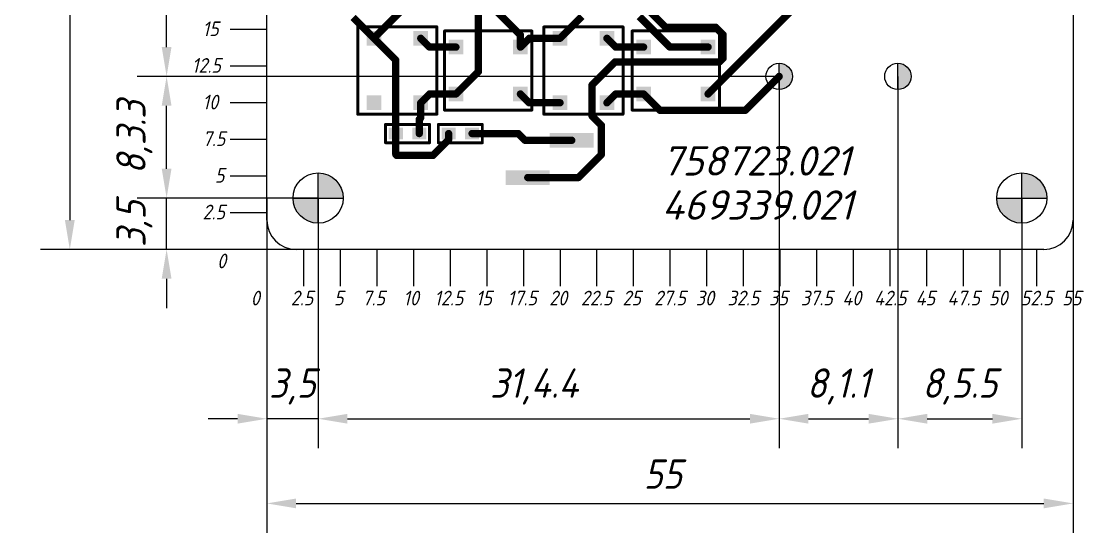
# Model space of a CAD drawing. Header units: millimetres. Extents: x -963 to 6509, y -1367 to 453.
# Drawn here: x 47.7 to 120.2, y -182.6 to -147.8 of the extents above; entities that cross this region are included whole.
import ezdxf

# ---------------------------------------------------------------- set-up
doc = ezdxf.new("R2010")
doc.units = ezdxf.units.MM
doc.header["$LTSCALE"] = 0.5
doc.layers.get('0').update_dxf_attribs({"lineweight": 60})
doc.layers.get('Defpoints').update_dxf_attribs({"color": 5})
doc.layers.add('2-штриховка', color=7, linetype='Continuous', true_color=0x00c7c7)
doc.layers.add('4-текст', color=7, linetype='Continuous', true_color=0x00ad00)
for name, color, linetype in [('3-размеры', 6, 'Continuous'), ('TopLayer', 1, 'Continuous'), ('TopOverlay', 2, 'Continuous'), ('TopPaste', 8, 'Continuous')]:
    doc.layers.add(name, color=color, linetype=linetype)
doc.layers.add('Для ПП', color=30, linetype='Continuous', lineweight=20)
doc.styles.get("Standard").update_dxf_attribs({"font": 'isocpeui.ttf', "width": 0.9})
doc.dimstyles.new('Standart', dxfattribs={"dimtxt": 5, "dimasz": 5, "dimexe": 2, "dimexo": 0, "dimgap": 1, "dimtad": 1, "dimtoh": 1, "dimdec": 1, "dimtxsty": 'Standard', "dimcen": 2.5, "dimadec": 0, "dimazin": 0, "dimtfac": 1, "dimtdec": 1, "dimtmove": 0, "dimatfit": 3, "dimldrblk": 'DOTSMALL', "dimfxl": 1, "dimarcsym": 0})

# ---------------------------------------------------------------- blocks, each defined once
blk = doc.blocks.new('*D165')
at = {"layer": '3-размеры', "color": 0, "lineweight": -2, "transparency": 16777216}
for p, q in [((64.433, -160.817), (64.433, -182.643)), ((119.433, -160.817), (119.433, -182.643)), ((66.433, -180.643), (117.433, -180.643))]:
    blk.add_line(p, q, dxfattribs=at)
at = {"layer": '3-размеры', "color": 0, "transparency": 16777216}
for points in [[(66.433, -180.31), (66.433, -180.977), (64.433, -180.643)], [(117.433, -180.31), (117.433, -180.977), (119.433, -180.643)]]:
    blk.add_solid(points, dxfattribs=at)
at = {"layer": 'Defpoints', "color": 0, "transparency": 16777216}
for p in [(64.433, -160.817), (119.433, -160.817), (119.433, -180.643)]:
    blk.add_point(p, dxfattribs=at)
at = {"layer": '3-размеры', "color": 0, "transparency": 16777216, "insert": (91.449, -178.643), "char_height": 2, "attachment_point": 5}
blk.add_mtext('55', dxfattribs=at)
blk = doc.blocks.new('_DotSmall')
at = {"color": 0, "linetype": 'ByBlock', "const_width": 0.5}
blk.add_lwpolyline([(-0.0625, 0, 1), (0.0625, 0, 1)], format="xyb", close=True, dxfattribs=at)
blk = doc.blocks.new('*D166')
at = {"layer": '3-размеры', "color": 0, "lineweight": -2, "transparency": 16777216}
for p, q in [((66.433, -108.317), (48.994, -108.317)), ((50.994, -110.317), (50.994, -161.317)), ((66.433, -163.317), (48.994, -163.317))]:
    blk.add_line(p, q, dxfattribs=at)
at = {"layer": '3-размеры', "color": 0, "transparency": 16777216}
for points in [[(50.66, -110.317), (51.327, -110.317), (50.994, -108.317)], [(50.66, -161.317), (51.327, -161.317), (50.994, -163.317)]]:
    blk.add_solid(points, dxfattribs=at)
at = {"layer": 'Defpoints', "color": 0, "transparency": 16777216}
for p in [(66.433, -108.317), (50.994, -163.317), (66.433, -163.317)]:
    blk.add_point(p, dxfattribs=at)
at = {"layer": '3-размеры', "color": 0, "transparency": 16777216, "insert": (48.994, -132.496), "char_height": 2, "attachment_point": 5, "rotation": 90}
blk.add_mtext('55', dxfattribs=at)
blk = doc.blocks.new('*D167')
at = {"layer": '3-размеры', "color": 0, "lineweight": -2, "transparency": 16777216}
for p, q in [((64.433, -159.817), (64.433, -176.869)), ((67.933, -159.817), (67.933, -176.869)), ((62.433, -174.869), (60.433, -174.869)), ((67.933, -174.869), (64.433, -174.869)), ((69.933, -174.869), (71.933, -174.869))]:
    blk.add_line(p, q, dxfattribs=at)
at = {"layer": '3-размеры', "color": 0, "transparency": 16777216}
for points in [[(62.433, -174.535), (62.433, -175.202), (64.433, -174.869)], [(69.933, -174.535), (69.933, -175.202), (67.933, -174.869)]]:
    blk.add_solid(points, dxfattribs=at)
at = {"layer": 'Defpoints', "color": 0, "transparency": 16777216}
for p in [(64.433, -159.817), (67.933, -159.817), (64.433, -174.869)]:
    blk.add_point(p, dxfattribs=at)
at = {"layer": '3-размеры', "color": 0, "transparency": 16777216, "insert": (66.183, -172.669), "char_height": 2, "attachment_point": 5}
blk.add_mtext('3,5', dxfattribs=at)
blk = doc.blocks.new('*D168')
at = {"layer": '3-размеры', "color": 0, "lineweight": -2, "transparency": 16777216}
for p, q in [((99.383, -151.517), (99.383, -176.869)), ((67.933, -159.817), (67.933, -176.869)), ((69.933, -174.869), (97.383, -174.869))]:
    blk.add_line(p, q, dxfattribs=at)
at = {"layer": '3-размеры', "color": 0, "transparency": 16777216}
for points in [[(69.933, -174.535), (69.933, -175.202), (67.933, -174.869)], [(97.383, -174.535), (97.383, -175.202), (99.383, -174.869)]]:
    blk.add_solid(points, dxfattribs=at)
at = {"layer": 'Defpoints', "color": 0, "transparency": 16777216}
for p in [(99.383, -151.517), (67.933, -159.817), (99.383, -174.869)]:
    blk.add_point(p, dxfattribs=at)
at = {"layer": '3-размеры', "color": 0, "transparency": 16777216, "insert": (82.671, -172.669), "char_height": 2, "attachment_point": 5}
blk.add_mtext('31,4.4', dxfattribs=at)
blk = doc.blocks.new('*D169')
at = {"layer": '3-размеры', "color": 0, "lineweight": -2, "transparency": 16777216}
for p, q in [((99.383, -151.517), (99.383, -176.869)), ((107.483, -151.517), (107.483, -176.869)), ((101.383, -174.869), (105.483, -174.869))]:
    blk.add_line(p, q, dxfattribs=at)
at = {"layer": '3-размеры', "color": 0, "transparency": 16777216}
for points in [[(101.383, -174.535), (101.383, -175.202), (99.383, -174.869)], [(105.483, -174.535), (105.483, -175.202), (107.483, -174.869)]]:
    blk.add_solid(points, dxfattribs=at)
at = {"layer": 'Defpoints', "color": 0, "transparency": 16777216}
for p in [(99.383, -151.517), (107.483, -151.517), (107.483, -174.869)]:
    blk.add_point(p, dxfattribs=at)
at = {"layer": '3-размеры', "color": 0, "transparency": 16777216, "insert": (103.433, -172.669), "char_height": 2, "width": 1.19727, "attachment_point": 5}
blk.add_mtext('8,1.1', dxfattribs=at)
blk = doc.blocks.new('*D170')
at = {"layer": '3-размеры', "color": 0, "lineweight": -2, "transparency": 16777216}
for p, q in [((107.483, -151.517), (107.483, -176.869)), ((115.933, -159.817), (115.933, -176.869)), ((109.483, -174.869), (113.933, -174.869))]:
    blk.add_line(p, q, dxfattribs=at)
at = {"layer": '3-размеры', "color": 0, "transparency": 16777216}
for points in [[(109.483, -174.535), (109.483, -175.202), (107.483, -174.869)], [(113.933, -174.535), (113.933, -175.202), (115.933, -174.869)]]:
    blk.add_solid(points, dxfattribs=at)
at = {"layer": 'Defpoints', "color": 0, "transparency": 16777216}
for p in [(107.483, -151.517), (115.933, -159.817), (115.933, -174.869)]:
    blk.add_point(p, dxfattribs=at)
at = {"layer": '3-размеры', "color": 0, "transparency": 16777216, "insert": (111.708, -172.669), "char_height": 2, "attachment_point": 5}
blk.add_mtext('8,5.5', dxfattribs=at)
blk = doc.blocks.new('*D171')
at = {"layer": '3-размеры', "color": 0, "lineweight": -2, "transparency": 16777216}
for p, q in [((57.598, -157.817), (57.598, -155.817)), ((67.933, -159.817), (55.598, -159.817)), ((57.598, -163.317), (57.598, -159.817)), ((64.433, -163.317), (55.598, -163.317)), ((57.598, -165.317), (57.598, -167.317))]:
    blk.add_line(p, q, dxfattribs=at)
at = {"layer": '3-размеры', "color": 0, "transparency": 16777216}
for points in [[(57.264, -157.817), (57.931, -157.817), (57.598, -159.817)], [(57.264, -165.317), (57.931, -165.317), (57.598, -163.317)]]:
    blk.add_solid(points, dxfattribs=at)
at = {"layer": 'Defpoints', "color": 0, "transparency": 16777216}
for p in [(57.598, -159.817), (67.933, -159.817), (64.433, -163.317)]:
    blk.add_point(p, dxfattribs=at)
at = {"layer": '3-размеры', "color": 0, "transparency": 16777216, "insert": (55.398, -161.567), "char_height": 2, "attachment_point": 5, "rotation": 90}
blk.add_mtext('3,5', dxfattribs=at)
blk = doc.blocks.new('*D172')
at = {"layer": '3-размеры', "color": 0, "lineweight": -2, "transparency": 16777216}
for p, q in [((99.383, -151.517), (55.598, -151.517)), ((57.598, -157.817), (57.598, -153.517)), ((67.933, -159.817), (55.598, -159.817))]:
    blk.add_line(p, q, dxfattribs=at)
at = {"layer": '3-размеры', "color": 0, "transparency": 16777216}
for points in [[(57.264, -153.517), (57.931, -153.517), (57.598, -151.517)], [(57.264, -157.817), (57.931, -157.817), (57.598, -159.817)]]:
    blk.add_solid(points, dxfattribs=at)
at = {"layer": 'Defpoints', "color": 0, "transparency": 16777216}
for p in [(57.598, -151.517), (99.383, -151.517), (67.933, -159.817)]:
    blk.add_point(p, dxfattribs=at)
at = {"layer": '3-размеры', "color": 0, "transparency": 16777216, "insert": (55.398, -155.667), "char_height": 2, "attachment_point": 5, "rotation": 90}
blk.add_mtext('8,3.3', dxfattribs=at)
blk = doc.blocks.new('*D173')
at = {"layer": '3-размеры', "color": 0, "lineweight": -2, "transparency": 16777216}
for p, q in [((67.933, -111.817), (55.598, -111.817)), ((57.598, -149.517), (57.598, -113.817)), ((99.383, -151.517), (55.598, -151.517))]:
    blk.add_line(p, q, dxfattribs=at)
at = {"layer": '3-размеры', "color": 0, "transparency": 16777216}
for points in [[(57.264, -113.817), (57.931, -113.817), (57.598, -111.817)], [(57.264, -149.517), (57.931, -149.517), (57.598, -151.517)]]:
    blk.add_solid(points, dxfattribs=at)
at = {"layer": 'Defpoints', "color": 0, "transparency": 16777216}
for p in [(57.598, -111.817), (67.933, -111.817), (99.383, -151.517)]:
    blk.add_point(p, dxfattribs=at)
at = {"layer": '3-размеры', "color": 0, "transparency": 16777216, "insert": (55.585, -130.917), "char_height": 2, "attachment_point": 5, "rotation": 90}
blk.add_mtext('39.7', dxfattribs=at)

msp = doc.modelspace()

# ---------------------------------------------------------------- hatches: boundary and pattern name
at = {"layer": '2-штриховка'}
h = msp.add_hatch(color=0, dxfattribs=at)
h.dxf.hatch_style = 1
h.paths.add_polyline_path([(99.383, -150.617), (99.383, -152.417, 0.414214), (100.283, -151.517, 0.414214)])
h = msp.add_hatch(color=0, dxfattribs=at)
h.dxf.hatch_style = 1
h.paths.add_polyline_path([(107.483, -150.617), (107.483, -152.417, 0.414214), (108.383, -151.517, 0.414214)])
h = msp.add_hatch(color=0, dxfattribs=at)
h.dxf.hatch_style = 1
h.paths.add_polyline_path([(67.933, -158.103), (67.933, -159.817), (69.647, -159.817, 0.414214)])
h.paths.add_polyline_path([(67.933, -161.531), (67.933, -159.817), (66.219, -159.817, 0.414214)])
h = msp.add_hatch(color=0, dxfattribs=at)
h.dxf.hatch_style = 1
h.paths.add_polyline_path([(115.933, -158.103), (115.933, -159.817), (117.647, -159.817, 0.414214)])
h.paths.add_polyline_path([(115.933, -161.531), (115.933, -159.817), (114.219, -159.817, 0.414214)])

# ---------------------------------------------------------------- linework, layer by layer
at = {"layer": '4-текст', "color": 0}
for p, q in [((99.383, -152.417), (99.383, -150.617)), ((107.483, -152.417), (107.483, -150.617)), ((67.933, -161.531), (67.933, -158.103)), ((115.933, -161.531), (115.933, -158.103)), ((66.219, -159.817), (69.647, -159.817)), ((114.219, -159.817), (117.647, -159.817))]:
    msp.add_line(p, q, dxfattribs=at)
at = {"layer": 'TopLayer', "color": 0, "const_width": 0.5}
for points in [[(79.301, -146.261), (81.733, -148.694)], [(89.918, -146.439), (91.645, -148.166)], [(94.533, -152.717), (100.967, -146.283)], [(71.733, -148.917), (73.814, -146.835)], [(78.869, -151.181), (78.869, -147.302)], [(70.309, -147.492), (71.733, -148.917)], [(84.433, -148.917), (85.92, -147.429)], [(89.842, -147.429), (91.929, -149.517)], [(81.733, -149.517), (81.733, -148.694)], [(91.645, -148.166), (95.049, -148.166)], [(95.049, -148.166), (95.557, -148.674)], [(95.557, -150.274), (95.557, -148.674)], [(71.733, -148.917), (73.233, -150.417)], [(74.933, -148.917), (75.533, -149.517)], [(75.533, -149.517), (77.333, -149.517)], [(81.733, -149.517), (82.333, -148.917)], [(82.333, -148.917), (84.433, -148.917)], [(87.633, -148.917), (88.233, -149.517)], [(88.233, -149.517), (90.133, -149.517)], [(91.929, -149.517), (94.533, -149.517)], [(95.303, -150.528), (95.557, -150.274)], [(73.233, -155.417), (73.233, -150.417)], [(86.616, -152.103), (88.191, -150.528)], [(88.191, -150.528), (95.303, -150.528)], [(77.333, -152.717), (78.869, -151.181)], [(97.069, -153.83), (99.383, -151.517)], [(86.616, -154.211), (86.616, -152.103)], [(74.933, -153.317), (75.533, -152.717)], [(75.533, -152.717), (77.333, -152.717)], [(81.733, -152.717), (82.333, -153.317)], [(87.633, -153.317), (88.233, -152.717)], [(88.233, -152.717), (90.133, -152.717)], [(90.133, -152.717), (91.247, -153.83)], [(74.933, -154.34), (74.933, -153.317)], [(82.333, -153.317), (84.433, -153.317)], [(91.247, -153.83), (97.069, -153.83)], [(74.833, -154.44), (74.933, -154.34)], [(74.833, -155.417), (74.833, -154.44)], [(86.616, -154.211), (87.251, -154.846)], [(87.251, -156.853), (87.251, -154.846)], [(73.233, -156.853), (73.233, -155.417)], [(75.763, -156.907), (76.833, -155.837)], [(76.833, -155.837), (76.833, -155.417)], [(78.433, -155.417), (81.587, -155.417)], [(81.587, -155.417), (82.047, -155.877)], [(82.047, -155.877), (85.233, -155.877)], [(73.233, -156.853), (73.288, -156.907)], [(73.288, -156.907), (75.763, -156.907)], [(85.687, -158.417), (87.251, -156.853)], [(82.233, -158.417), (85.687, -158.417)]]:
    msp.add_lwpolyline(points, dxfattribs=at)
at = {"layer": 'TopLayer', "color": 0, "const_width": 0.25}
for points in [[(81.608, -148.694, 1), (81.858, -148.694, 1)], [(81.608, -148.694, 1), (81.858, -148.694, 1)], [(91.52, -148.166, 1), (91.77, -148.166, 1)], [(91.52, -148.166, 1), (91.77, -148.166, 1)], [(94.924, -148.166, 1), (95.174, -148.166, 1)], [(94.924, -148.166, 1), (95.174, -148.166, 1)], [(95.432, -148.674, 1), (95.682, -148.674, 1)], [(95.432, -148.674, 1), (95.682, -148.674, 1)], [(71.608, -148.917, 1), (71.858, -148.917, 1)], [(71.608, -148.917, 1), (71.858, -148.917, 1)], [(71.608, -148.917, 1), (71.858, -148.917, 1)], [(74.808, -148.917, 1), (75.058, -148.917, 1)], [(75.408, -149.517, 1), (75.658, -149.517, 1)], [(75.408, -149.517, 1), (75.658, -149.517, 1)], [(77.208, -149.517, 1), (77.458, -149.517, 1)], [(81.608, -149.517, 1), (81.858, -149.517, 1)], [(81.608, -149.517, 1), (81.858, -149.517, 1)], [(82.208, -148.917, 1), (82.458, -148.917, 1)], [(82.208, -148.917, 1), (82.458, -148.917, 1)], [(84.308, -148.917, 1), (84.558, -148.917, 1)], [(84.308, -148.917, 1), (84.558, -148.917, 1)], [(87.508, -148.917, 1), (87.758, -148.917, 1)], [(88.108, -149.517, 1), (88.358, -149.517, 1)], [(88.108, -149.517, 1), (88.358, -149.517, 1)], [(90.008, -149.517, 1), (90.258, -149.517, 1)], [(91.804, -149.517, 1), (92.054, -149.517, 1)], [(91.804, -149.517, 1), (92.054, -149.517, 1)], [(94.408, -149.517, 1), (94.658, -149.517, 1)], [(95.432, -150.274, 1), (95.682, -150.274, 1)], [(95.432, -150.274, 1), (95.682, -150.274, 1)], [(73.108, -150.417, 1), (73.358, -150.417, 1)], [(73.108, -150.417, 1), (73.358, -150.417, 1)], [(88.066, -150.528, 1), (88.316, -150.528, 1)], [(88.066, -150.528, 1), (88.316, -150.528, 1)], [(95.178, -150.528, 1), (95.428, -150.528, 1)], [(95.178, -150.528, 1), (95.428, -150.528, 1)], [(78.744, -151.181, 1), (78.994, -151.181, 1)], [(78.744, -151.181, 1), (78.994, -151.181, 1)], [(99.258, -151.517, 1), (99.508, -151.517, 1)], [(86.491, -152.103, 1), (86.741, -152.103, 1)], [(86.491, -152.103, 1), (86.741, -152.103, 1)], [(75.408, -152.717, 1), (75.658, -152.717, 1)], [(75.408, -152.717, 1), (75.658, -152.717, 1)], [(77.208, -152.717, 1), (77.458, -152.717, 1)], [(77.208, -152.717, 1), (77.458, -152.717, 1)], [(81.608, -152.717, 1), (81.858, -152.717, 1)], [(88.108, -152.717, 1), (88.358, -152.717, 1)], [(88.108, -152.717, 1), (88.358, -152.717, 1)], [(90.008, -152.717, 1), (90.258, -152.717, 1)], [(90.008, -152.717, 1), (90.258, -152.717, 1)], [(94.408, -152.717, 1), (94.658, -152.717, 1)], [(74.808, -153.317, 1), (75.058, -153.317, 1)], [(74.808, -153.317, 1), (75.058, -153.317, 1)], [(82.208, -153.317, 1), (82.458, -153.317, 1)], [(82.208, -153.317, 1), (82.458, -153.317, 1)], [(84.308, -153.317, 1), (84.558, -153.317, 1)], [(87.508, -153.317, 1), (87.758, -153.317, 1)], [(91.122, -153.83, 1), (91.372, -153.83, 1)], [(91.122, -153.83, 1), (91.372, -153.83, 1)], [(96.944, -153.83, 1), (97.194, -153.83, 1)], [(96.944, -153.83, 1), (97.194, -153.83, 1)], [(74.708, -154.44, 1), (74.958, -154.44, 1)], [(74.708, -154.44, 1), (74.958, -154.44, 1)], [(74.808, -154.34, 1), (75.058, -154.34, 1)], [(74.808, -154.34, 1), (75.058, -154.34, 1)], [(86.491, -154.211, 1), (86.741, -154.211, 1)], [(86.491, -154.211, 1), (86.741, -154.211, 1)], [(87.126, -154.846, 1), (87.376, -154.846, 1)], [(87.126, -154.846, 1), (87.376, -154.846, 1)], [(73.108, -155.417, 1), (73.358, -155.417, 1)], [(73.108, -155.417, 1), (73.358, -155.417, 1)], [(74.708, -155.417, 1), (74.958, -155.417, 1)], [(76.708, -155.417, 1), (76.958, -155.417, 1)], [(76.708, -155.837, 1), (76.958, -155.837, 1)], [(76.708, -155.837, 1), (76.958, -155.837, 1)], [(78.308, -155.417, 1), (78.558, -155.417, 1)], [(81.462, -155.417, 1), (81.712, -155.417, 1)], [(81.462, -155.417, 1), (81.712, -155.417, 1)], [(81.922, -155.877, 1), (82.172, -155.877, 1)], [(81.922, -155.877, 1), (82.172, -155.877, 1)], [(85.108, -155.877, 1), (85.358, -155.877, 1)], [(73.108, -156.853, 1), (73.358, -156.853, 1)], [(73.108, -156.853, 1), (73.358, -156.853, 1)], [(73.163, -156.907, 1), (73.413, -156.907, 1)], [(73.163, -156.907, 1), (73.413, -156.907, 1)], [(75.638, -156.907, 1), (75.888, -156.907, 1)], [(75.638, -156.907, 1), (75.888, -156.907, 1)], [(87.126, -156.853, 1), (87.376, -156.853, 1)], [(87.126, -156.853, 1), (87.376, -156.853, 1)], [(82.108, -158.417, 1), (82.358, -158.417, 1)], [(85.562, -158.417, 1), (85.812, -158.417, 1)], [(85.562, -158.417, 1), (85.812, -158.417, 1)]]:
    msp.add_lwpolyline(points, format="xyb", close=True, dxfattribs=at)
at = {"layer": 'TopLayer', "color": 0}
for points in [[(71.233, -149.417), (72.233, -149.417), (71.233, -148.417), (72.233, -148.417)], [(74.433, -149.417), (75.433, -149.417), (74.433, -148.417), (75.433, -148.417)], [(83.933, -149.417), (84.933, -149.417), (83.933, -148.417), (84.933, -148.417)], [(87.133, -149.417), (88.133, -149.417), (87.133, -148.417), (88.133, -148.417)], [(76.833, -149.017), (76.833, -150.017), (77.833, -149.017), (77.833, -150.017)], [(81.233, -149.017), (81.233, -150.017), (82.233, -149.017), (82.233, -150.017)], [(89.633, -149.017), (89.633, -150.017), (90.633, -149.017), (90.633, -150.017)], [(94.033, -149.017), (94.033, -150.017), (95.033, -149.017), (95.033, -150.017)], [(71.233, -153.817), (72.233, -153.817), (71.233, -152.817), (72.233, -152.817)], [(74.433, -153.817), (75.433, -153.817), (74.433, -152.817), (75.433, -152.817)], [(76.833, -152.217), (76.833, -153.217), (77.833, -152.217), (77.833, -153.217)], [(81.233, -152.217), (81.233, -153.217), (82.233, -152.217), (82.233, -153.217)], [(83.933, -153.817), (84.933, -153.817), (83.933, -152.817), (84.933, -152.817)], [(87.133, -153.817), (88.133, -153.817), (87.133, -152.817), (88.133, -152.817)], [(89.633, -152.217), (89.633, -153.217), (90.633, -152.217), (90.633, -153.217)], [(94.033, -152.217), (94.033, -153.217), (95.033, -152.217), (95.033, -153.217)], [(72.751, -155.817), (73.716, -155.817), (72.751, -155.017), (73.716, -155.017)], [(74.351, -155.817), (75.316, -155.817), (74.351, -155.017), (75.316, -155.017)], [(76.351, -155.817), (77.316, -155.817), (76.351, -155.017), (77.316, -155.017)], [(77.951, -155.817), (78.916, -155.817), (77.951, -155.017), (78.916, -155.017)], [(83.733, -156.377), (86.733, -156.377), (83.733, -155.377), (86.733, -155.377)], [(80.733, -158.917), (83.733, -158.917), (80.733, -157.917), (83.733, -157.917)]]:
    msp.add_solid(points, dxfattribs=at)
at = {"layer": 'TopOverlay', "const_width": 0.2}
for points in [[(70.633, -154.092), (70.633, -148.142)], [(70.633, -148.142), (76.033, -148.142)], [(76.033, -154.092), (76.033, -148.142)], [(76.558, -153.817), (76.558, -148.417)], [(76.558, -148.417), (82.508, -148.417)], [(82.508, -153.817), (82.508, -148.417)], [(83.333, -154.092), (83.333, -148.142)], [(83.333, -148.142), (88.733, -148.142)], [(88.733, -154.092), (88.733, -148.142)], [(89.358, -153.817), (89.358, -148.417)], [(89.358, -148.417), (95.308, -148.417)], [(95.308, -153.817), (95.308, -148.417)], [(70.633, -154.092), (76.033, -154.092)], [(76.558, -153.817), (82.508, -153.817)], [(83.333, -154.092), (88.733, -154.092)], [(89.358, -153.817), (95.308, -153.817)], [(72.533, -154.792), (75.533, -154.792)], [(72.533, -156.042), (72.533, -154.792)], [(75.533, -156.042), (75.533, -154.792)], [(76.133, -154.792), (79.133, -154.792)], [(76.133, -156.042), (76.133, -154.792)], [(79.133, -156.042), (79.133, -154.792)], [(72.533, -156.042), (75.533, -156.042)], [(76.133, -156.042), (79.133, -156.042)]]:
    msp.add_lwpolyline(points, dxfattribs=at)
at = {"layer": 'TopOverlay', "const_width": 0.1}
for points in [[(70.633, -148.192, 1), (70.633, -148.092, 1)], [(70.633, -148.192, 1), (70.633, -148.092, 1)], [(76.033, -148.192, 1), (76.033, -148.092, 1)], [(76.033, -148.192, 1), (76.033, -148.092, 1)], [(76.508, -148.417, 1), (76.608, -148.417, 1)], [(76.508, -148.417, 1), (76.608, -148.417, 1)], [(82.458, -148.417, 1), (82.558, -148.417, 1)], [(82.458, -148.417, 1), (82.558, -148.417, 1)], [(83.333, -148.192, 1), (83.333, -148.092, 1)], [(83.333, -148.192, 1), (83.333, -148.092, 1)], [(88.733, -148.192, 1), (88.733, -148.092, 1)], [(88.733, -148.192, 1), (88.733, -148.092, 1)], [(89.308, -148.417, 1), (89.408, -148.417, 1)], [(89.308, -148.417, 1), (89.408, -148.417, 1)], [(95.258, -148.417, 1), (95.358, -148.417, 1)], [(95.258, -148.417, 1), (95.358, -148.417, 1)], [(70.633, -154.142, 1), (70.633, -154.042, 1)], [(70.633, -154.142, 1), (70.633, -154.042, 1)], [(76.033, -154.142, 1), (76.033, -154.042, 1)], [(76.033, -154.142, 1), (76.033, -154.042, 1)], [(76.508, -153.817, 1), (76.608, -153.817, 1)], [(76.508, -153.817, 1), (76.608, -153.817, 1)], [(82.458, -153.817, 1), (82.558, -153.817, 1)], [(82.458, -153.817, 1), (82.558, -153.817, 1)], [(83.333, -154.142, 1), (83.333, -154.042, 1)], [(83.333, -154.142, 1), (83.333, -154.042, 1)], [(88.733, -154.142, 1), (88.733, -154.042, 1)], [(88.733, -154.142, 1), (88.733, -154.042, 1)], [(89.308, -153.817, 1), (89.408, -153.817, 1)], [(89.308, -153.817, 1), (89.408, -153.817, 1)], [(95.258, -153.817, 1), (95.358, -153.817, 1)], [(95.258, -153.817, 1), (95.358, -153.817, 1)], [(72.483, -154.792, 1), (72.583, -154.792, 1)], [(72.483, -154.792, 1), (72.583, -154.792, 1)], [(75.483, -154.792, 1), (75.583, -154.792, 1)], [(75.483, -154.792, 1), (75.583, -154.792, 1)], [(76.083, -154.792, 1), (76.183, -154.792, 1)], [(76.083, -154.792, 1), (76.183, -154.792, 1)], [(79.083, -154.792, 1), (79.183, -154.792, 1)], [(79.083, -154.792, 1), (79.183, -154.792, 1)], [(72.483, -156.042, 1), (72.583, -156.042, 1)], [(72.483, -156.042, 1), (72.583, -156.042, 1)], [(75.483, -156.042, 1), (75.583, -156.042, 1)], [(75.483, -156.042, 1), (75.583, -156.042, 1)], [(76.083, -156.042, 1), (76.183, -156.042, 1)], [(76.083, -156.042, 1), (76.183, -156.042, 1)], [(79.083, -156.042, 1), (79.183, -156.042, 1)], [(79.083, -156.042, 1), (79.183, -156.042, 1)]]:
    msp.add_lwpolyline(points, format="xyb", close=True, dxfattribs=at)
at = {"layer": 'TopPaste', "color": 0}
for points in [[(71.233, -149.417), (72.233, -149.417), (71.233, -148.417), (72.233, -148.417)], [(74.433, -149.417), (75.433, -149.417), (74.433, -148.417), (75.433, -148.417)], [(83.933, -149.417), (84.933, -149.417), (83.933, -148.417), (84.933, -148.417)], [(87.133, -149.417), (88.133, -149.417), (87.133, -148.417), (88.133, -148.417)], [(76.833, -149.017), (76.833, -150.017), (77.833, -149.017), (77.833, -150.017)], [(81.233, -149.017), (81.233, -150.017), (82.233, -149.017), (82.233, -150.017)], [(89.633, -149.017), (89.633, -150.017), (90.633, -149.017), (90.633, -150.017)], [(94.033, -149.017), (94.033, -150.017), (95.033, -149.017), (95.033, -150.017)], [(71.233, -153.817), (72.233, -153.817), (71.233, -152.817), (72.233, -152.817)], [(74.433, -153.817), (75.433, -153.817), (74.433, -152.817), (75.433, -152.817)], [(76.833, -152.217), (76.833, -153.217), (77.833, -152.217), (77.833, -153.217)], [(81.233, -152.217), (81.233, -153.217), (82.233, -152.217), (82.233, -153.217)], [(83.933, -153.817), (84.933, -153.817), (83.933, -152.817), (84.933, -152.817)], [(87.133, -153.817), (88.133, -153.817), (87.133, -152.817), (88.133, -152.817)], [(89.633, -152.217), (89.633, -153.217), (90.633, -152.217), (90.633, -153.217)], [(94.033, -152.217), (94.033, -153.217), (95.033, -152.217), (95.033, -153.217)], [(72.751, -155.817), (73.716, -155.817), (72.751, -155.017), (73.716, -155.017)], [(74.351, -155.817), (75.316, -155.817), (74.351, -155.017), (75.316, -155.017)], [(76.351, -155.817), (77.316, -155.817), (76.351, -155.017), (77.316, -155.017)], [(77.951, -155.817), (78.916, -155.817), (77.951, -155.017), (78.916, -155.017)], [(83.733, -156.377), (86.733, -156.377), (83.733, -155.377), (86.733, -155.377)], [(80.733, -158.917), (83.733, -158.917), (80.733, -157.917), (83.733, -157.917)]]:
    msp.add_solid(points, dxfattribs=at)
at = {"layer": 'Для ПП', "color": 0}
for p, q in [((64.433, -161.317), (64.433, -110.317)), ((119.433, -110.317), (119.433, -161.317)), ((64.433, -148.317), (61.933, -148.317)), ((64.433, -150.817), (61.933, -150.817)), ((64.433, -153.317), (61.933, -153.317)), ((64.433, -155.817), (61.933, -155.817)), ((64.433, -158.317), (61.933, -158.317)), ((64.433, -160.817), (61.933, -160.817)), ((64.433, -163.317), (61.933, -163.317)), ((64.433, -163.317), (64.433, -165.817)), ((117.433, -163.317), (66.433, -163.317)), ((66.933, -163.317), (66.933, -165.817)), ((69.433, -163.317), (69.433, -165.817)), ((71.933, -163.317), (71.933, -165.817)), ((74.433, -163.317), (74.433, -165.817)), ((76.933, -163.317), (76.933, -165.817)), ((79.433, -163.317), (79.433, -165.817)), ((81.933, -163.317), (81.933, -165.817)), ((84.433, -163.317), (84.433, -165.817)), ((86.933, -163.317), (86.933, -165.817)), ((89.433, -163.317), (89.433, -165.817)), ((91.933, -163.317), (91.933, -165.817)), ((94.433, -163.317), (94.433, -165.817)), ((96.933, -163.317), (96.933, -165.817)), ((99.433, -163.317), (99.433, -165.817)), ((101.933, -163.317), (101.933, -165.817)), ((104.433, -163.317), (104.433, -165.817)), ((106.933, -163.317), (106.933, -165.817)), ((109.433, -163.317), (109.433, -165.817)), ((111.933, -163.317), (111.933, -165.817)), ((114.433, -163.317), (114.433, -165.817)), ((116.933, -163.317), (116.933, -165.817)), ((119.433, -163.317), (119.433, -165.817))]:
    msp.add_line(p, q, dxfattribs=at)
for centre, radius in [((99.383, -151.517), 0.9), ((107.483, -151.517), 0.9), ((67.933, -159.817), 1.714), ((115.933, -159.817), 1.714)]:
    msp.add_circle(centre, radius, dxfattribs=at)
for centre, start, end in [((66.433, -161.317), 180, 270), ((117.433, -161.317), 270, 0)]:
    msp.add_arc(centre, 2, start, end, dxfattribs=at)

# ---------------------------------------------------------------- texts
at = {"layer": '4-текст', "color": 0}
for s, p in [('758723.021', (91.38, -158.279)), ('469339.021', (91.38, -161.29))]:
    msp.add_text(s, height=2, dxfattribs=at).set_placement(p)
at = {"layer": 'Для ПП', "color": 0, "width": 0.9}
for s, p in [('15', (60.05, -148.768)), ('12.5', (59.318, -151.268)), ('10', (60.05, -153.768)), ('7.5', (60.05, -156.268)), ('5', (60.89, -158.768)), ('2.5', (60.05, -161.268)), ('0', (61.042, -164.607)), ('0', (63.338, -167.136)), ('2.5', (66.066, -167.136)), ('5', (69.012, -167.136)), ('7.5', (70.946, -167.136)), ('10', (73.743, -167.136)), ('12.5', (75.858, -167.136)), ('15', (78.691, -167.136)), ('17.5', (80.858, -167.136)), ('20', (83.691, -167.136)), ('22.5', (85.858, -167.136)), ('25', (88.691, -167.136)), ('27.5', (90.858, -167.136)), ('30', (93.691, -167.136)), ('32.5', (95.858, -167.136)), ('35', (98.691, -167.136)), ('37.5', (100.858, -167.136)), ('40', (103.691, -167.136)), ('42.5', (105.858, -167.136)), ('45', (108.691, -167.136)), ('47.5', (110.858, -167.136)), ('50', (113.691, -167.136)), ('52.5', (115.858, -167.136)), ('55', (118.691, -167.136))]:
    msp.add_text(s, height=1, dxfattribs=at).set_placement(p)

# ---------------------------------------------------------------- dimensions: what is measured, and where the dimension line sits
at = {"layer": '3-размеры', "color": 0}
dim = msp.add_linear_dim(base=(50.994, -163.317), p1=(66.433, -108.317), p2=(66.433, -163.317), angle=90, dimstyle='Standart', override={"dimtxt": 2, "dimasz": 2}, dxfattribs=at)
dim.commit()
dim.dimension.update_dxf_attribs({"geometry": '*D166', "text_midpoint": (50.994, -132.496), "dimtype": 160})
for base, p1, p2, text, picture, middle in [((57.598, -111.817), (99.383, -151.517), (67.933, -111.817), '39.7', '*D173', (57.598, -130.917)), ((57.598, -151.517), (67.933, -159.817), (99.383, -151.517), '<>.3', '*D172', (57.598, -155.667)), ((57.598, -159.817), (64.433, -163.317), (67.933, -159.817), '3,5', '*D171', (57.598, -161.567))]:
    dim = msp.add_linear_dim(base=base, p1=p1, p2=p2, angle=90, text=text, dimstyle='Standart', override={"dimtxt": 2, "dimasz": 2}, dxfattribs=at)
    dim.commit()
    dim.dimension.update_dxf_attribs({"geometry": picture, "text_midpoint": middle, "dimtype": 160})
for base, p1, p2, text, picture, middle in [((99.38288, -174.86878), (67.9329, -159.81683), (99.38288, -151.51685), '<>.4', '*D168', (82.67078, -174.86878)), ((107.483, -174.869), (99.383, -151.517), (107.483, -151.517), '<>.1', '*D169', (103.433, -174.869)), ((115.9329, -174.86878), (107.48289, -151.51685), (115.9329, -159.81683), '<>.5', '*D170', (111.7079, -174.86878)), ((64.433, -174.869), (67.933, -159.817), (64.433, -159.817), '3,5', '*D167', (66.183, -174.869))]:
    dim = msp.add_linear_dim(base=base, p1=p1, p2=p2, text=text, dimstyle='Standart', override={"dimtxt": 2, "dimasz": 2}, dxfattribs=at)
    dim.commit()
    dim.dimension.update_dxf_attribs({"geometry": picture, "text_midpoint": middle, "dimtype": 160})
dim = msp.add_linear_dim(base=(119.433, -180.643), p1=(64.433, -160.817), p2=(119.433, -160.817), dimstyle='Standart', override={"dimtxt": 2, "dimasz": 2}, dxfattribs=at)
dim.commit()
dim.dimension.update_dxf_attribs({"geometry": '*D165', "text_midpoint": (91.449, -180.643), "dimtype": 160})

doc.saveas('drawing.dxf')
